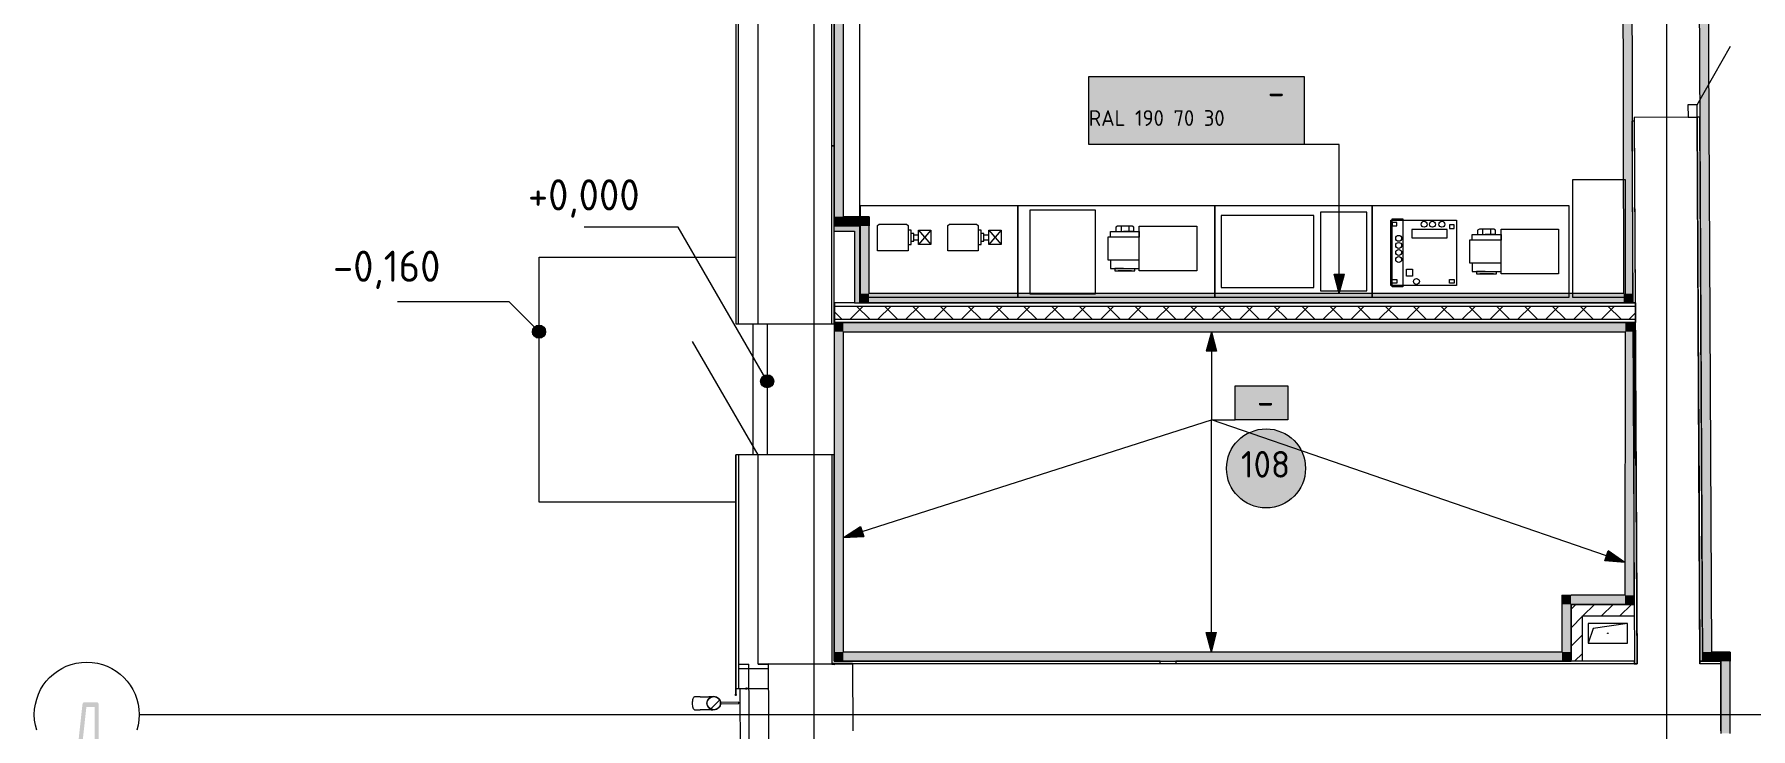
# Model space of a CAD drawing. Header units: millimetres. Extents: x -546 to 1681, y -650 to 1730.
# Drawn here: x 179.2 to 310.1, y 489.3 to 542.2 of the extents above; entities that cross this region are included whole.
import ezdxf

# ---------------------------------------------------------------- set-up
doc = ezdxf.new("R2010")
doc.units = ezdxf.units.MM

msp = doc.modelspace()

# ---------------------------------------------------------------- hatches: boundary and pattern name
at = {"true_color": 0xf1d696}
h = msp.add_hatch(color=41, dxfattribs=at)
h.dxf.hatch_style = 2
h.paths.add_polyline_path([(307.1, 495.14), (306.4, 495.14), (305.63, 646.89), (306.33, 646.89)])
h = msp.add_hatch(color=41, dxfattribs=at)
h.dxf.hatch_style = 2
h.paths.add_polyline_path([(240.9, 528.34), (240.2, 528.34), (240.2, 615.4), (240.9, 615.4)])
h = msp.add_hatch(color=41, dxfattribs=at)
h.dxf.hatch_style = 2
h.paths.add_polyline_path([(300.27, 574.32), (300.97, 574.32), (301.08, 522.47), (300.38, 522.47)])
at = {"true_color": 0xffffff}
h = msp.add_hatch(color=7, dxfattribs=at)
h.dxf.hatch_style = 2
h.paths.add_polyline_path([(259.6, 539.02), (276.02, 539.02), (276.02, 533.85), (259.6, 533.85)])
at = {"true_color": 0x0077b0}
h = msp.add_hatch(color=144, dxfattribs=at)
h.paths.add_polyline_path([(272.78, 537.63), (272.78, 538.43), (272.75, 538.59), (272.66, 538.72), (272.53, 538.81), (272.38, 538.84), (272.22, 538.81), (272.09, 538.72), (272, 538.59), (271.97, 538.43), (271.97, 537.63), (272, 537.47), (272.09, 537.34), (272.22, 537.25), (272.38, 537.22), (272.53, 537.25), (272.66, 537.34), (272.75, 537.47)])
h.paths.add_polyline_path([(272.98, 537.63), (272.97, 537.51), (272.94, 537.39), (272.88, 537.29), (272.8, 537.2), (272.71, 537.12), (272.61, 537.07), (272.5, 537.03), (272.38, 537.02), (272.26, 537.03), (272.14, 537.07), (272.04, 537.12), (271.95, 537.2), (271.87, 537.29), (271.82, 537.39), (271.78, 537.51), (271.77, 537.63), (271.77, 538.43), (271.78, 538.56), (271.82, 538.67), (271.87, 538.77), (271.95, 538.86), (272.04, 538.94), (272.14, 539), (272.26, 539.03), (272.38, 539.04), (272.5, 539.03), (272.61, 539), (272.71, 538.94), (272.81, 538.87), (272.88, 538.77), (272.94, 538.67), (272.97, 538.56), (272.98, 538.43)])
h = msp.add_hatch(color=144, dxfattribs=at)
h.paths.add_polyline_path([(275, 538.03), (275, 537.53), (275.03, 537.41), (275.09, 537.31), (275.19, 537.25), (275.31, 537.22), (275.42, 537.25), (275.52, 537.31), (275.59, 537.41), (275.61, 537.53), (275.61, 537.73), (275.59, 537.84), (275.52, 537.94), (275.42, 538.01), (275.31, 538.03)])
h.paths.add_polyline_path([(275.51, 539.04), (275.58, 539.01), (275.61, 538.94), (275.6, 538.88), (275.56, 538.85), (275.45, 538.81), (275.35, 538.76), (275.25, 538.68), (275.17, 538.58), (275.06, 538.41), (275.01, 538.23), (275.31, 538.23), (275.41, 538.22), (275.5, 538.2), (275.59, 538.15), (275.66, 538.09), (275.73, 538.01), (275.78, 537.92), (275.8, 537.83), (275.81, 537.73), (275.81, 537.53), (275.8, 537.43), (275.77, 537.33), (275.73, 537.25), (275.66, 537.17), (275.59, 537.1), (275.5, 537.06), (275.41, 537.03), (275.31, 537.02), (275.11, 537.06), (274.95, 537.17), (274.88, 537.24), (274.84, 537.33), (274.81, 537.42), (274.8, 537.52), (274.8, 538.13), (274.82, 538.3), (274.86, 538.45), (274.93, 538.6), (275.03, 538.73), (275.21, 538.9), (275.42, 539.02), (275.47, 539.03)])
h = msp.add_hatch(color=144, dxfattribs=at)
h.dxf.hatch_style = 2
h.paths.add_polyline_path([(274.3, 537.52), (273.49, 537.52), (273.41, 537.55), (273.39, 537.63), (273.41, 537.7), (273.49, 537.73), (274.3, 537.73), (274.37, 537.7), (274.4, 537.63), (274.37, 537.55)])
at = {"true_color": 0xf1d696}
h = msp.add_hatch(color=41, dxfattribs=at)
h.dxf.hatch_style = 2
h.paths.add_polyline_path([(240.2, 528.34), (240.9, 528.34), (240.2, 527.64)])
h = msp.add_hatch(color=41, dxfattribs=at)
h.dxf.hatch_style = 2
h.paths.add_polyline_path([(240.9, 528.34), (240.9, 527.64), (240.2, 527.64)])
h = msp.add_hatch(color=7)
h.dxf.hatch_style = 2
h.paths.add_polyline_path([(240.2, 527.24), (240.2, 527.64), (242.15, 527.64), (242.15, 527.24)])
h = msp.add_hatch(color=41, dxfattribs=at)
h.dxf.hatch_style = 2
h.paths.add_polyline_path([(242.15, 528.34), (242.15, 527.64), (240.9, 527.64), (240.9, 528.34)])
h = msp.add_hatch(color=41, dxfattribs=at)
h.dxf.hatch_style = 2
h.paths.add_polyline_path([(242.15, 527.64), (242.85, 528.34), (242.85, 527.64)])
h = msp.add_hatch(color=41, dxfattribs=at)
h.dxf.hatch_style = 2
h.paths.add_polyline_path([(242.15, 528.34), (242.85, 528.34), (242.15, 527.64)])
h = msp.add_hatch(color=41, dxfattribs=at)
h.dxf.hatch_style = 2
h.paths.add_polyline_path([(242.85, 522.47), (242.15, 522.47), (242.15, 527.64), (242.85, 527.64)])
h = msp.add_hatch(color=7)
h.dxf.hatch_style = 2
h.paths.add_polyline_path([(241.75, 527.24), (242.15, 527.24), (242.15, 521.77), (241.75, 521.77)])
at = {"true_color": 0x0077b0}
h = msp.add_hatch(color=144, dxfattribs=at)
h.dxf.hatch_style = 2
h.paths.add_polyline_path([(278.7, 522.47), (278.3, 523.96), (279.1, 523.96)])
at = {"true_color": 0xf1d696}
h = msp.add_hatch(color=41, dxfattribs=at)
h.dxf.hatch_style = 2
h.paths.add_polyline_path([(242.85, 522.47), (242.85, 521.77), (242.15, 521.77)])
h = msp.add_hatch(color=41, dxfattribs=at)
h.dxf.hatch_style = 2
h.paths.add_polyline_path([(242.15, 522.47), (242.85, 522.47), (242.15, 521.77)])
at = {"true_color": 0xd5aaaa}
h = msp.add_hatch(color=9, dxfattribs=at)
h.dxf.hatch_style = 2
h.paths.add_polyline_path([(300.38, 522.47), (300.38, 521.77), (242.85, 521.77), (242.85, 522.47)])
h = msp.add_hatch(color=9, dxfattribs=at)
h.dxf.hatch_style = 2
h.paths.add_polyline_path([(300.38, 522.47), (301.08, 522.47), (301.08, 521.77)])
h = msp.add_hatch(color=9, dxfattribs=at)
h.dxf.hatch_style = 2
h.paths.add_polyline_path([(301.08, 521.77), (300.38, 521.77), (300.38, 522.47)])
h = msp.add_hatch(color=7)
h.dxf.hatch_style = 2
h.paths.add_polyline_path([(218.19, 519.57), (218.04, 519.21), (217.69, 519.07), (217.34, 519.21), (217.19, 519.57), (217.34, 519.92), (217.69, 520.07), (218.04, 519.92)])
at = {"true_color": 0xf1d696}
h = msp.add_hatch(color=41, dxfattribs=at)
h.dxf.hatch_style = 2
h.paths.add_polyline_path([(240.9, 519.57), (240.2, 519.57), (240.2, 520.27)])
h = msp.add_hatch(color=41, dxfattribs=at)
h.dxf.hatch_style = 2
h.paths.add_polyline_path([(240.9, 520.27), (240.9, 519.57), (240.2, 520.27)])
h = msp.add_hatch(color=41, dxfattribs=at)
h.dxf.hatch_style = 2
h.paths.add_polyline_path([(240.9, 495.14), (240.2, 495.14), (240.2, 519.57), (240.9, 519.57)])
h = msp.add_hatch(color=41, dxfattribs=at)
h.dxf.hatch_style = 2
h.paths.add_polyline_path([(240.9, 519.57), (240.9, 520.27), (300.5, 520.27), (300.5, 519.57)])
at = {"true_color": 0x0077b0}
h = msp.add_hatch(color=144, dxfattribs=at)
h.dxf.hatch_style = 2
h.paths.add_polyline_path([(268.95, 519.57), (269.35, 518.08), (268.55, 518.08)])
at = {"true_color": 0xf1d696}
h = msp.add_hatch(color=41, dxfattribs=at)
h.dxf.hatch_style = 2
h.paths.add_polyline_path([(300.5, 519.57), (301.2, 519.57), (301.18, 499.48), (300.48, 499.48)])
h = msp.add_hatch(color=41, dxfattribs=at)
h.dxf.hatch_style = 2
h.paths.add_polyline_path([(300.5, 519.57), (300.5, 520.27), (301.2, 520.27)])
h = msp.add_hatch(color=41, dxfattribs=at)
h.dxf.hatch_style = 2
h.paths.add_polyline_path([(301.2, 520.27), (301.2, 519.57), (300.5, 519.57)])
h = msp.add_hatch(color=7)
h.dxf.hatch_style = 2
h.paths.add_polyline_path([(235.58, 515.79), (235.43, 515.44), (235.08, 515.29), (234.72, 515.44), (234.58, 515.79), (234.72, 516.15), (235.08, 516.29), (235.43, 516.15)])
at = {"true_color": 0xffffff}
h = msp.add_hatch(color=7, dxfattribs=at)
h.dxf.hatch_style = 2
h.paths.add_polyline_path([(270.75, 515.44), (274.79, 515.44), (274.79, 512.85), (270.75, 512.85)])
h = msp.add_hatch(color=7, dxfattribs=at)
h.dxf.hatch_style = 2
h.paths.add_polyline_path([(270.75, 515.44), (274.79, 515.44), (274.79, 512.85), (270.75, 512.85)])
h = msp.add_hatch(color=7, dxfattribs=at)
h.dxf.hatch_style = 2
h.paths.add_polyline_path([(270.75, 515.44), (274.79, 515.44), (274.79, 512.85), (270.75, 512.85)])
h = msp.add_hatch(color=7, dxfattribs=at)
h.dxf.hatch_style = 2
h.paths.add_polyline_path([(270.75, 515.44), (274.79, 515.44), (274.79, 512.85), (270.75, 512.85)])
at = {"true_color": 0x0077b0}
h = msp.add_hatch(color=144, dxfattribs=at)
h.paths.add_polyline_path([(271.96, 514.04), (271.96, 514.85), (271.93, 515.01), (271.85, 515.14), (271.72, 515.22), (271.56, 515.25), (271.4, 515.22), (271.27, 515.14), (271.19, 515.01), (271.16, 514.85), (271.16, 514.04), (271.19, 513.89), (271.27, 513.76), (271.4, 513.67), (271.56, 513.64), (271.72, 513.67), (271.85, 513.76), (271.93, 513.89)])
h.paths.add_polyline_path([(272.16, 514.04), (272.15, 513.92), (272.12, 513.81), (272.06, 513.71), (271.99, 513.61), (271.89, 513.53), (271.79, 513.48), (271.68, 513.45), (271.56, 513.44), (271.44, 513.45), (271.33, 513.48), (271.22, 513.53), (271.13, 513.61), (271.05, 513.71), (271, 513.81), (270.97, 513.92), (270.95, 514.04), (270.95, 514.85), (270.97, 514.97), (271, 515.08), (271.05, 515.18), (271.13, 515.28), (271.22, 515.36), (271.33, 515.41), (271.44, 515.44), (271.56, 515.46), (271.68, 515.44), (271.79, 515.41), (271.9, 515.36), (271.99, 515.28), (272.07, 515.19), (272.12, 515.08), (272.15, 514.97), (272.16, 514.85)])
h = msp.add_hatch(color=144, dxfattribs=at)
h.paths.add_polyline_path([(271.96, 514.04), (271.96, 514.85), (271.93, 515.01), (271.85, 515.14), (271.72, 515.22), (271.56, 515.25), (271.4, 515.22), (271.27, 515.14), (271.19, 515.01), (271.16, 514.85), (271.16, 514.04), (271.19, 513.89), (271.27, 513.76), (271.4, 513.67), (271.56, 513.64), (271.72, 513.67), (271.85, 513.76), (271.93, 513.89)])
h.paths.add_polyline_path([(272.16, 514.04), (272.15, 513.92), (272.12, 513.81), (272.06, 513.71), (271.99, 513.61), (271.89, 513.53), (271.79, 513.48), (271.68, 513.45), (271.56, 513.44), (271.44, 513.45), (271.33, 513.48), (271.22, 513.53), (271.13, 513.61), (271.05, 513.71), (271, 513.81), (270.97, 513.92), (270.95, 514.04), (270.95, 514.85), (270.97, 514.97), (271, 515.08), (271.05, 515.18), (271.13, 515.28), (271.22, 515.36), (271.33, 515.41), (271.44, 515.44), (271.56, 515.46), (271.68, 515.44), (271.79, 515.41), (271.9, 515.36), (271.99, 515.28), (272.07, 515.19), (272.12, 515.08), (272.15, 514.97), (272.16, 514.85)])
h = msp.add_hatch(color=144, dxfattribs=at)
h.paths.add_polyline_path([(271.96, 514.04), (271.96, 514.85), (271.93, 515.01), (271.85, 515.14), (271.72, 515.22), (271.56, 515.25), (271.4, 515.22), (271.27, 515.14), (271.19, 515.01), (271.16, 514.85), (271.16, 514.04), (271.19, 513.89), (271.27, 513.76), (271.4, 513.67), (271.56, 513.64), (271.72, 513.67), (271.85, 513.76), (271.93, 513.89)])
h.paths.add_polyline_path([(272.16, 514.04), (272.15, 513.92), (272.12, 513.81), (272.06, 513.71), (271.99, 513.61), (271.89, 513.53), (271.79, 513.48), (271.68, 513.45), (271.56, 513.44), (271.44, 513.45), (271.33, 513.48), (271.22, 513.53), (271.13, 513.61), (271.05, 513.71), (271, 513.81), (270.97, 513.92), (270.95, 514.04), (270.95, 514.85), (270.97, 514.97), (271, 515.08), (271.05, 515.18), (271.13, 515.28), (271.22, 515.36), (271.33, 515.41), (271.44, 515.44), (271.56, 515.46), (271.68, 515.44), (271.79, 515.41), (271.9, 515.36), (271.99, 515.28), (272.07, 515.19), (272.12, 515.08), (272.15, 514.97), (272.16, 514.85)])
h = msp.add_hatch(color=144, dxfattribs=at)
h.paths.add_polyline_path([(271.96, 514.04), (271.96, 514.85), (271.93, 515.01), (271.85, 515.14), (271.72, 515.22), (271.56, 515.25), (271.4, 515.22), (271.27, 515.14), (271.19, 515.01), (271.16, 514.85), (271.16, 514.04), (271.19, 513.89), (271.27, 513.76), (271.4, 513.67), (271.56, 513.64), (271.72, 513.67), (271.85, 513.76), (271.93, 513.89)])
h.paths.add_polyline_path([(272.16, 514.04), (272.15, 513.92), (272.12, 513.81), (272.06, 513.71), (271.99, 513.61), (271.89, 513.53), (271.79, 513.48), (271.68, 513.45), (271.56, 513.44), (271.44, 513.45), (271.33, 513.48), (271.22, 513.53), (271.13, 513.61), (271.05, 513.71), (271, 513.81), (270.97, 513.92), (270.95, 514.04), (270.95, 514.85), (270.97, 514.97), (271, 515.08), (271.05, 515.18), (271.13, 515.28), (271.22, 515.36), (271.33, 515.41), (271.44, 515.44), (271.56, 515.46), (271.68, 515.44), (271.79, 515.41), (271.9, 515.36), (271.99, 515.28), (272.07, 515.19), (272.12, 515.08), (272.15, 514.97), (272.16, 514.85)])
h = msp.add_hatch(color=144, dxfattribs=at)
h.dxf.hatch_style = 2
h.paths.add_polyline_path([(274.39, 515.11), (274.16, 514.88), (274.08, 514.85), (274.01, 514.87), (273.98, 514.95), (274.01, 515.02), (274.41, 515.42), (274.45, 515.45), (274.49, 515.46), (274.56, 515.43), (274.59, 515.35), (274.59, 513.54), (274.56, 513.46), (274.49, 513.44), (274.41, 513.46), (274.39, 513.54)])
h = msp.add_hatch(color=144, dxfattribs=at)
h.dxf.hatch_style = 2
h.paths.add_polyline_path([(274.39, 515.11), (274.16, 514.88), (274.08, 514.85), (274.01, 514.87), (273.98, 514.95), (274.01, 515.02), (274.41, 515.42), (274.45, 515.45), (274.49, 515.46), (274.56, 515.43), (274.59, 515.35), (274.59, 513.54), (274.56, 513.46), (274.49, 513.44), (274.41, 513.46), (274.39, 513.54)])
h = msp.add_hatch(color=144, dxfattribs=at)
h.dxf.hatch_style = 2
h.paths.add_polyline_path([(274.39, 515.11), (274.16, 514.88), (274.08, 514.85), (274.01, 514.87), (273.98, 514.95), (274.01, 515.02), (274.41, 515.42), (274.45, 515.45), (274.49, 515.46), (274.56, 515.43), (274.59, 515.35), (274.59, 513.54), (274.56, 513.46), (274.49, 513.44), (274.41, 513.46), (274.39, 513.54)])
h = msp.add_hatch(color=144, dxfattribs=at)
h.dxf.hatch_style = 2
h.paths.add_polyline_path([(274.39, 515.11), (274.16, 514.88), (274.08, 514.85), (274.01, 514.87), (273.98, 514.95), (274.01, 515.02), (274.41, 515.42), (274.45, 515.45), (274.49, 515.46), (274.56, 515.43), (274.59, 515.35), (274.59, 513.54), (274.56, 513.46), (274.49, 513.44), (274.41, 513.46), (274.39, 513.54)])
h = msp.add_hatch(color=144, dxfattribs=at)
h.dxf.hatch_style = 2
h.paths.add_polyline_path([(273.48, 513.94), (272.67, 513.94), (272.59, 513.97), (272.57, 514.04), (272.59, 514.12), (272.67, 514.14), (273.48, 514.14), (273.55, 514.12), (273.58, 514.04), (273.55, 513.97)])
h = msp.add_hatch(color=144, dxfattribs=at)
h.dxf.hatch_style = 2
h.paths.add_polyline_path([(273.48, 513.94), (272.67, 513.94), (272.59, 513.97), (272.57, 514.04), (272.59, 514.12), (272.67, 514.14), (273.48, 514.14), (273.55, 514.12), (273.58, 514.04), (273.55, 513.97)])
h = msp.add_hatch(color=144, dxfattribs=at)
h.dxf.hatch_style = 2
h.paths.add_polyline_path([(273.48, 513.94), (272.67, 513.94), (272.59, 513.97), (272.57, 514.04), (272.59, 514.12), (272.67, 514.14), (273.48, 514.14), (273.55, 514.12), (273.58, 514.04), (273.55, 513.97)])
h = msp.add_hatch(color=144, dxfattribs=at)
h.dxf.hatch_style = 2
h.paths.add_polyline_path([(273.48, 513.94), (272.67, 513.94), (272.59, 513.97), (272.57, 514.04), (272.59, 514.12), (272.67, 514.14), (273.48, 514.14), (273.55, 514.12), (273.58, 514.04), (273.55, 513.97)])
at = {"true_color": 0xffffff}
h = msp.add_hatch(color=7, dxfattribs=at)
edge = h.paths.add_edge_path()
edge.add_arc((273.12, 509.15), 3.01, 0, 360)
at = {"true_color": 0x0077b0}
h = msp.add_hatch(color=144, dxfattribs=at)
h.dxf.hatch_style = 2
h.paths.add_polyline_path([(240.9, 503.89), (242.2, 504.72), (242.44, 503.96)])
h = msp.add_hatch(color=144, dxfattribs=at)
h.dxf.hatch_style = 2
h.paths.add_polyline_path([(300.48, 501.98), (298.94, 502.09), (299.2, 502.85)])
at = {"true_color": 0xf1d696}
h = msp.add_hatch(color=41, dxfattribs=at)
h.dxf.hatch_style = 2
h.paths.add_polyline_path([(295.67, 499.48), (296.37, 499.48), (296.37, 498.78)])
h = msp.add_hatch(color=41, dxfattribs=at)
h.dxf.hatch_style = 2
h.paths.add_polyline_path([(295.67, 498.78), (295.67, 499.48), (296.37, 498.78)])
h = msp.add_hatch(color=41, dxfattribs=at)
h.dxf.hatch_style = 2
h.paths.add_polyline_path([(295.67, 498.78), (296.37, 498.78), (296.37, 495.14), (295.67, 495.14)])
h = msp.add_hatch(color=41, dxfattribs=at)
h.dxf.hatch_style = 2
h.paths.add_polyline_path([(300.48, 499.48), (300.48, 498.78), (296.37, 498.78), (296.37, 499.48)])
h = msp.add_hatch(color=41, dxfattribs=at)
h.dxf.hatch_style = 2
h.paths.add_polyline_path([(300.48, 499.48), (301.18, 499.48), (301.18, 498.78)])
h = msp.add_hatch(color=41, dxfattribs=at)
h.dxf.hatch_style = 2
h.paths.add_polyline_path([(300.48, 498.78), (300.48, 499.48), (301.18, 498.78)])
at = {"true_color": 0x0077b0}
h = msp.add_hatch(color=144, dxfattribs=at)
h.dxf.hatch_style = 2
h.paths.add_polyline_path([(268.95, 495.14), (268.55, 496.63), (269.35, 496.63)])
at = {"true_color": 0xf1d696}
h = msp.add_hatch(color=41, dxfattribs=at)
h.dxf.hatch_style = 2
h.paths.add_polyline_path([(240.2, 495.14), (240.9, 495.14), (240.2, 494.44)])
h = msp.add_hatch(color=41, dxfattribs=at)
h.dxf.hatch_style = 2
h.paths.add_polyline_path([(240.9, 495.14), (240.9, 494.44), (240.2, 494.44)])
h = msp.add_hatch(color=41, dxfattribs=at)
h.dxf.hatch_style = 2
h.paths.add_polyline_path([(295.67, 495.14), (295.67, 494.44), (240.9, 494.44), (240.9, 495.14)])
h = msp.add_hatch(color=41, dxfattribs=at)
h.dxf.hatch_style = 2
h.paths.add_polyline_path([(295.67, 495.14), (296.37, 495.14), (296.37, 494.44)])
h = msp.add_hatch(color=41, dxfattribs=at)
h.dxf.hatch_style = 2
h.paths.add_polyline_path([(295.67, 494.44), (295.67, 495.14), (296.37, 494.44)])
h = msp.add_hatch(color=41, dxfattribs=at)
h.dxf.hatch_style = 2
h.paths.add_polyline_path([(307.1, 495.14), (307.1, 494.44), (306.4, 494.44)])
h = msp.add_hatch(color=41, dxfattribs=at)
h.dxf.hatch_style = 2
h.paths.add_polyline_path([(307.1, 495.14), (306.4, 494.44), (306.4, 495.14)])
h = msp.add_hatch(color=41, dxfattribs=at)
h.dxf.hatch_style = 2
h.paths.add_polyline_path([(307.8, 495.14), (307.8, 494.44), (307.1, 494.44), (307.1, 495.14)])
h = msp.add_hatch(color=41, dxfattribs=at)
h.dxf.hatch_style = 2
h.paths.add_polyline_path([(307.8, 494.44), (308.5, 495.14), (308.5, 494.44)])
h = msp.add_hatch(color=41, dxfattribs=at)
h.dxf.hatch_style = 2
h.paths.add_polyline_path([(307.8, 495.14), (308.5, 495.14), (307.8, 494.44)])
h = msp.add_hatch(color=7)
h.dxf.hatch_style = 2
h.paths.add_polyline_path([(240.11, 494.23), (240.13, 494.16), (240.2, 494.14), (240.26, 494.16), (240.29, 494.23), (240.26, 494.3), (240.2, 494.33), (240.13, 494.3)])
h = msp.add_hatch(color=41, dxfattribs=at)
h.dxf.hatch_style = 2
h.paths.add_polyline_path([(308.5, 488.94), (307.8, 488.94), (307.8, 494.44), (308.5, 494.44)])
h = msp.add_hatch(color=7)
h.dxf.hatch_style = 2
h.paths.add_polyline_path([(233.58, 492.36), (233.55, 492.42), (233.49, 492.45), (233.42, 492.42), (233.4, 492.36), (233.42, 492.29), (233.49, 492.26), (233.55, 492.29)])
h = msp.add_hatch(color=7)
h.paths.add_polyline_path([(184.12, 488.13), (184.25, 488.13), (184.32, 488.12), (184.41, 488.06), (184.43, 487.96), (184.43, 487.42), (184.42, 487.34), (184.39, 487.29), (184.34, 487.26), (184.27, 487.24), (184.21, 487.26), (184.16, 487.29), (184.13, 487.34), (184.12, 487.42), (184.12, 487.78), (182.55, 487.78), (182.55, 487.42), (182.54, 487.34), (182.51, 487.29), (182.47, 487.26), (182.4, 487.24), (182.33, 487.26), (182.28, 487.29), (182.25, 487.34), (182.24, 487.42), (182.24, 487.96), (182.27, 488.06), (182.35, 488.12), (182.42, 488.13), (182.55, 488.13), (182.88, 491.15), (182.9, 491.22), (182.93, 491.27), (182.97, 491.3), (183.02, 491.31), (183.96, 491.31), (184.03, 491.3), (184.08, 491.26), (184.11, 491.21), (184.12, 491.13)])
h.paths.add_polyline_path([(183.81, 488.13), (183.81, 490.95), (183.18, 490.95), (182.87, 488.13)])
h = msp.add_hatch(color=7)
h.dxf.hatch_style = 2
h.paths.add_polyline_path([(230.88, 490.66), (230.95, 490.68), (230.97, 490.75), (230.95, 490.81), (230.88, 490.84), (230.87, 490.84), (230.81, 490.81), (230.78, 490.75), (230.81, 490.68), (230.87, 490.66)])
h = msp.add_hatch(color=7)
h.dxf.hatch_style = 2
h.paths.add_polyline_path([(232.69, 491.97), (232.62, 491.95), (232.6, 491.88), (232.62, 491.82), (232.69, 491.79), (232.7, 491.79), (232.76, 491.82), (232.79, 491.88), (232.76, 491.95), (232.7, 491.97)])

# ---------------------------------------------------------------- linework, layer by layer
at = {"color": 7, "lineweight": 0}
for points in [[(238.67, 197.82), (238.67, 729.02)], [(303.67, 197.82), (303.67, 730.15)], [(305.63, 646.89), (306.4, 494.44)], [(307.1, 495.14), (306.33, 646.89)], [(240.2, 615.4), (240.2, 528.34)], [(240.9, 528.34), (240.9, 615.4)], [(242.15, 527.64), (242.15, 616.1)], [(301.08, 522.47), (300.97, 575.02)], [(300.27, 574.32), (300.38, 522.47)], [(232.69, 545.69), (232.69, 520.17)], [(232.7, 545.69), (232.7, 520.17)], [(232.9, 520.17), (232.9, 545.69)], [(234.4, 520.17), (234.4, 545.69)], [(240, 520.17), (240, 545.39)], [(240.2, 533.74), (240.2, 545.39)], [(305.98, 536.88), (308.53, 541.35)], [(305.98, 536.88), (305.28, 536.87)], [(305.28, 536.87), (305.29, 535.92)], [(305.99, 535.93), (305.98, 536.88)], [(301.2, 535.62), (301, 535.62)], [(301, 535.62), (301.08, 521.77)], [(305.29, 535.92), (301.19, 535.9)], [(301.19, 535.9), (301.4, 494.24)], [(301.28, 521.77), (301.2, 535.62)], [(305.29, 535.92), (305.99, 535.93)], [(306.2, 494.24), (305.99, 535.93)], [(306.19, 535.93), (305.99, 535.93)], [(305.99, 535.93), (306.07, 520.17)], [(306.4, 494.44), (306.19, 535.93)], [(240, 533.74), (240.2, 533.74)], [(240.2, 533.74), (240, 533.74)], [(240.2, 520.17), (240.2, 533.74)], [(228.29, 527.55), (221.12, 527.55)], [(235.08, 515.79), (228.29, 527.55)], [(240.2, 527.64), (240.2, 528.34)], [(242.15, 527.64), (240.2, 527.64)], [(240.2, 527.64), (242.15, 527.64)], [(242.85, 528.34), (240.9, 528.34)], [(242.15, 521.77), (242.15, 527.64)], [(242.15, 527.64), (242.15, 521.77)], [(242.85, 528.34), (242.85, 527.64)], [(242.85, 522.47), (242.85, 527.64)], [(240.2, 527.24), (241.75, 527.24)], [(241.75, 527.24), (241.75, 521.77)], [(217.69, 525.25), (232.7, 525.25)], [(217.69, 506.57), (217.69, 525.25)], [(300.38, 522.47), (242.85, 522.47)], [(301.08, 521.77), (301.08, 522.47)], [(215.4, 521.85), (206.9, 521.85)], [(217.69, 519.57), (215.4, 521.85)], [(241.75, 521.77), (240.22, 521.77)], [(240.22, 521.77), (240.22, 520.27)], [(240.22, 521.45), (240.29, 521.52)], [(240.22, 521.52), (301.3, 521.52)], [(240.78, 520.52), (240.22, 521.08)], [(241.41, 520.52), (242.41, 521.52)], [(241.75, 521.77), (242.15, 521.77)], [(242.9, 520.52), (241.9, 521.52)], [(301.3, 521.77), (242.15, 521.77)], [(242.15, 521.77), (242.85, 521.77)], [(242.85, 521.77), (301.08, 521.77)], [(243.53, 520.52), (244.53, 521.52)], [(245.02, 520.52), (244.02, 521.52)], [(245.66, 520.52), (246.66, 521.52)], [(247.15, 520.52), (246.15, 521.52)], [(247.78, 520.52), (248.78, 521.52)], [(249.27, 520.52), (248.27, 521.52)], [(249.9, 520.52), (250.9, 521.52)], [(251.39, 520.52), (250.39, 521.52)], [(252.02, 520.52), (253.02, 521.52)], [(253.51, 520.52), (252.51, 521.52)], [(254.14, 520.52), (255.14, 521.52)], [(255.63, 520.52), (254.63, 521.52)], [(256.26, 520.52), (257.26, 521.52)], [(257.75, 520.52), (256.75, 521.52)], [(258.38, 520.52), (259.38, 521.52)], [(259.87, 520.52), (258.87, 521.52)], [(260.51, 520.52), (261.51, 521.52)], [(262, 520.52), (261, 521.52)], [(262.63, 520.52), (263.63, 521.52)], [(264.12, 520.52), (263.12, 521.52)], [(264.75, 520.52), (265.75, 521.52)], [(266.24, 520.52), (265.24, 521.52)], [(266.87, 520.52), (267.87, 521.52)], [(268.36, 520.52), (267.36, 521.52)], [(268.99, 520.52), (269.99, 521.52)], [(270.48, 520.52), (269.48, 521.52)], [(271.11, 520.52), (272.11, 521.52)], [(272.6, 520.52), (271.6, 521.52)], [(273.23, 520.52), (274.23, 521.52)], [(274.72, 520.52), (273.72, 521.52)], [(275.35, 520.52), (276.35, 521.52)], [(276.84, 520.52), (275.84, 521.52)], [(277.48, 520.52), (278.48, 521.52)], [(278.97, 520.52), (277.97, 521.52)], [(279.6, 520.52), (280.6, 521.52)], [(281.09, 520.52), (280.09, 521.52)], [(281.72, 520.52), (282.72, 521.52)], [(283.21, 520.52), (282.21, 521.52)], [(283.84, 520.52), (284.84, 521.52)], [(285.33, 520.52), (284.33, 521.52)], [(285.96, 520.52), (286.96, 521.52)], [(287.45, 520.52), (286.45, 521.52)], [(288.08, 520.52), (289.08, 521.52)], [(289.57, 520.52), (288.57, 521.52)], [(290.2, 520.52), (291.2, 521.52)], [(291.69, 520.52), (290.69, 521.52)], [(292.32, 520.52), (293.32, 521.52)], [(293.82, 520.52), (292.82, 521.52)], [(294.45, 520.52), (295.45, 521.52)], [(295.94, 520.52), (294.94, 521.52)], [(296.57, 520.52), (297.57, 521.52)], [(298.06, 520.52), (297.06, 521.52)], [(298.69, 520.52), (299.69, 521.52)], [(300.18, 520.52), (299.18, 521.52)], [(300.81, 520.52), (301.26, 520.97)], [(301.08, 521.77), (301.28, 521.77)], [(301.3, 520.27), (301.3, 521.77)], [(232.69, 520.17), (234.4, 520.17)], [(234, 520.17), (234, 510.17)], [(234.4, 520.17), (240, 520.17)], [(235.08, 520.17), (235.08, 510.17)], [(240, 520.17), (240.2, 520.17)], [(240.22, 520.27), (240.2, 520.27)], [(240.2, 520.27), (240.2, 519.57)], [(300.5, 520.27), (240.2, 520.27)], [(240.2, 519.57), (240.2, 495.14)], [(240.22, 520.52), (301.3, 520.52)], [(240.22, 520.27), (301.3, 520.27)], [(240.9, 519.57), (300.5, 519.57)], [(240.9, 495.14), (240.9, 519.57)], [(300.5, 519.57), (300.48, 499.48)], [(301.2, 520.27), (300.5, 520.27)], [(301.27, 520.15), (301.07, 520.15)], [(301.07, 520.15), (301.2, 494.23)], [(301.18, 499.48), (301.2, 520.27)], [(301.4, 494.24), (301.27, 520.15)], [(306.07, 520.17), (306.14, 507.17)], [(234.4, 510.17), (229.4, 518.83)], [(270.11, 509.15), (270.12, 509.46), (270.17, 509.75), (270.24, 510.04), (270.34, 510.32), (270.47, 510.58), (270.62, 510.83), (270.79, 511.06), (270.99, 511.28), (271.2, 511.47), (271.43, 511.65), (271.68, 511.8), (271.95, 511.92), (272.22, 512.02), (272.51, 512.1), (272.81, 512.14), (273.12, 512.16), (273.43, 512.14), (273.73, 512.1), (274.01, 512.02), (274.29, 511.92), (274.55, 511.8), (274.8, 511.65), (275.03, 511.47), (275.25, 511.28), (275.44, 511.06), (275.62, 510.83), (275.77, 510.58), (275.89, 510.32), (275.99, 510.04), (276.07, 509.75), (276.11, 509.46), (276.13, 509.15)], [(234.4, 510.17), (232.69, 510.17)], [(232.69, 510.17), (232.69, 491.88)], [(232.7, 491.88), (232.7, 510.17)], [(232.9, 510.17), (232.9, 492.36)], [(240, 510.17), (234.4, 510.17)], [(234.4, 494.21), (234.4, 510.17)], [(240.2, 510.17), (240, 510.17)], [(240, 510.17), (240, 494.23)], [(240.2, 494.44), (240.2, 510.17)], [(276.13, 509.15), (276.11, 508.84), (276.07, 508.54), (275.99, 508.25), (275.89, 507.98), (275.77, 507.71), (275.62, 507.46), (275.44, 507.23), (275.25, 507.02), (275.03, 506.82), (274.8, 506.65), (274.55, 506.5), (274.29, 506.37), (274.01, 506.27), (273.73, 506.2), (273.43, 506.15), (273.12, 506.14), (272.81, 506.15), (272.51, 506.2), (272.22, 506.27), (271.95, 506.37), (271.68, 506.5), (271.43, 506.65), (271.2, 506.82), (270.99, 507.02), (270.79, 507.23), (270.62, 507.46), (270.47, 507.71), (270.34, 507.98), (270.24, 508.25), (270.17, 508.54), (270.12, 508.84), (270.11, 509.15)], [(232.7, 506.57), (217.69, 506.57)], [(306.14, 507.17), (306.2, 494.44)], [(295.67, 499.48), (296.37, 499.48)], [(295.67, 499.48), (295.67, 495.14)], [(300.48, 499.48), (296.37, 499.48)], [(296.37, 498.78), (296.37, 494.54)], [(301.06, 498.78), (296.37, 498.78)], [(296.37, 495.14), (296.37, 498.78)], [(296.37, 498.78), (301.18, 498.78)], [(301.06, 498.78), (301.18, 498.78)], [(301.18, 498.78), (301.18, 499.48)], [(297.25, 494.44), (297.25, 497.9)], [(297.25, 497.9), (301.18, 497.9)], [(300.68, 497.32), (297.68, 497.32)], [(297.68, 497.32), (297.68, 495.82)], [(300.68, 497.32), (297.68, 497.32)], [(297.68, 497.32), (297.68, 495.82)], [(300.68, 497.32), (298.05, 496.95)], [(300.68, 495.82), (300.68, 497.32)], [(300.68, 495.82), (300.68, 497.32)], [(298.05, 496.95), (297.68, 495.82)], [(299.18, 496.55), (299.15, 496.57), (299.18, 496.6)], [(299.18, 496.55), (299.15, 496.57), (299.16, 496.59)], [(299.18, 496.6), (299.2, 496.57), (299.18, 496.55)], [(299.2, 496.58), (299.18, 496.55)], [(240.2, 494.44), (240.2, 495.14)], [(295.67, 495.14), (240.9, 495.14)], [(296.37, 494.44), (296.37, 495.14)], [(297.68, 495.82), (300.68, 495.82)], [(297.68, 495.82), (300.68, 495.82)], [(308.5, 495.14), (307.1, 495.14)], [(308.5, 495.14), (308.5, 494.44)], [(179.39, 489.18), (179.29, 489.57), (179.23, 489.96), (179.21, 490.37), (179.23, 490.78), (179.29, 491.18), (179.39, 491.56), (179.53, 491.93), (179.69, 492.28), (179.89, 492.61), (180.12, 492.92), (180.38, 493.2), (180.67, 493.46), (180.97, 493.69), (181.3, 493.89), (181.65, 494.06), (182.02, 494.19), (182.4, 494.29), (182.8, 494.35), (183.21, 494.37)], [(183.21, 494.37), (183.62, 494.35), (184.02, 494.29), (184.4, 494.19), (184.77, 494.06), (185.12, 493.89), (185.45, 493.69), (185.76, 493.46), (186.04, 493.2), (186.3, 492.92), (186.53, 492.61), (186.73, 492.28), (186.9, 491.93), (187.03, 491.56), (187.13, 491.18), (187.19, 490.78), (187.21, 490.37), (187.19, 489.96), (187.13, 489.57), (187.03, 489.18)], [(232.9, 494.21), (233.68, 494.21)], [(235.18, 493.86), (232.9, 493.86)], [(233.75, 482.27), (233.68, 494.23)], [(235.18, 494.24), (234.4, 494.23)], [(234.4, 494.21), (235.18, 494.21)], [(235.18, 494.21), (235.18, 494.24)], [(240, 494.21), (235.18, 494.21)], [(235.25, 482.28), (235.18, 494.21)], [(235.18, 492.36), (235.18, 493.86)], [(241.58, 494.28), (240, 494.27)], [(240, 494.23), (240.2, 494.23)], [(240, 494.21), (240, 494.23)], [(265.05, 494.44), (240.2, 494.44)], [(240.2, 494.44), (296.37, 494.44)], [(240.2, 494.24), (241.58, 494.24)], [(241.58, 494.24), (241.58, 494.28)], [(301.4, 494.24), (241.58, 494.24)], [(241.58, 494.24), (241.61, 489.14)], [(265.05, 494.24), (265.05, 494.44)], [(301.2, 494.44), (266.25, 494.44)], [(266.25, 494.44), (266.25, 494.24)], [(296.37, 494.44), (296.37, 494.54)], [(301.2, 494.24), (301.2, 494.44)], [(301.2, 494.23), (301.4, 494.24)], [(306.2, 494.44), (306.4, 494.44)], [(307.8, 494.44), (306.2, 494.44)], [(306.2, 494.44), (306.2, 494.24)], [(307.8, 494.24), (306.2, 494.24)], [(306.4, 494.44), (307.1, 494.44)], [(307.1, 494.44), (307.8, 494.44)], [(307.8, 494.24), (307.8, 494.44)], [(307.8, 494.44), (307.8, 488.94)], [(307.8, 489.14), (307.8, 494.24)], [(308.5, 488.94), (308.5, 494.44)], [(232.7, 492.36), (235.18, 492.36)], [(232.99, 492.35), (233.05, 482.27)], [(233.49, 492.35), (232.99, 492.35)], [(233.69, 492.36), (233.49, 492.36)], [(233.49, 492.36), (233.59, 492.36)], [(229.39, 491.24), (229.4, 491.34), (229.41, 491.43), (229.42, 491.52), (229.44, 491.59), (229.46, 491.65), (229.49, 491.7), (229.52, 491.73), (229.55, 491.74)], [(229.55, 490.74), (229.52, 490.75), (229.49, 490.78), (229.47, 490.82), (229.44, 490.89), (229.42, 490.96), (229.41, 491.04), (229.4, 491.14), (229.39, 491.24)], [(229.97, 491.74), (229.55, 491.74)], [(229.55, 490.74), (229.98, 490.74)], [(229.97, 491.74), (230.03, 491.74)], [(230, 490.74), (229.98, 490.74)], [(230.06, 490.74), (230, 490.74)], [(230.03, 491.74), (230.09, 491.74)], [(230.11, 490.74), (230.06, 490.74)], [(230.09, 491.74), (230.14, 491.74)], [(230.17, 490.74), (230.11, 490.74)], [(230.14, 491.74), (230.19, 491.74)], [(230.22, 490.74), (230.17, 490.74)], [(230.19, 491.74), (230.25, 491.74)], [(230.27, 490.74), (230.22, 490.74)], [(230.25, 491.74), (230.3, 491.74)], [(230.33, 490.74), (230.27, 490.74)], [(230.3, 491.74), (230.35, 491.74)], [(230.37, 490.74), (230.33, 490.74)], [(230.35, 491.74), (230.4, 491.74)], [(230.42, 490.74), (230.37, 490.74)], [(230.4, 491.74), (230.45, 491.74)], [(230.47, 490.74), (230.42, 490.74)], [(230.45, 491.74), (230.49, 491.74)], [(230.52, 490.74), (230.47, 490.74)], [(230.49, 491.24), (230.5, 491.35), (230.53, 491.45), (230.58, 491.54), (230.64, 491.61), (230.72, 491.68), (230.81, 491.73), (230.91, 491.76), (231.01, 491.77), (231.12, 491.76), (231.21, 491.73), (231.3, 491.68), (231.38, 491.62), (231.44, 491.54), (231.49, 491.45), (231.52, 491.35), (231.53, 491.25)], [(230.49, 491.74), (230.54, 491.74)], [(231.53, 491.25), (231.52, 491.14), (231.49, 491.04), (231.44, 490.96), (231.38, 490.88), (231.3, 490.82), (231.21, 490.77), (231.12, 490.74), (231.01, 490.73), (230.91, 490.74), (230.81, 490.77), (230.72, 490.82), (230.65, 490.88), (230.58, 490.95), (230.53, 491.04), (230.5, 491.14), (230.49, 491.24)], [(230.51, 491.24), (230.52, 491.35), (230.55, 491.44), (230.6, 491.53), (230.66, 491.6), (230.73, 491.66), (230.82, 491.71), (230.91, 491.74), (231.01, 491.75), (231.11, 491.74), (231.21, 491.71), (231.29, 491.66), (231.36, 491.6), (231.43, 491.53), (231.47, 491.44), (231.5, 491.35), (231.51, 491.25)], [(231.51, 491.25), (231.5, 491.15), (231.47, 491.05), (231.43, 490.97), (231.37, 490.89), (231.29, 490.83), (231.21, 490.79), (231.11, 490.76), (231.01, 490.75), (230.91, 490.76), (230.82, 490.79), (230.73, 490.83), (230.66, 490.89), (230.6, 490.97), (230.55, 491.05), (230.52, 491.14), (230.51, 491.24)], [(230.56, 490.74), (230.52, 490.74)], [(230.54, 491.74), (230.58, 491.74)], [(230.6, 490.74), (230.56, 490.74)], [(230.58, 491.74), (230.62, 491.74)], [(230.64, 490.74), (230.6, 490.74)], [(230.62, 491.74), (230.66, 491.75)], [(230.68, 490.75), (230.64, 490.74)], [(230.66, 491.75), (230.7, 491.75)], [(230.72, 490.75), (230.68, 490.75)], [(230.7, 491.75), (230.73, 491.75)], [(230.75, 490.75), (230.72, 490.75)], [(230.73, 491.75), (230.77, 491.75)], [(230.79, 490.75), (230.75, 490.75)], [(230.77, 491.75), (230.8, 491.75)], [(230.79, 490.81), (231.46, 491.47)], [(230.82, 490.75), (230.79, 490.75)], [(230.8, 491.75), (230.83, 491.75)], [(230.85, 490.75), (230.82, 490.75)], [(230.83, 491.75), (230.86, 491.75)], [(230.87, 490.75), (230.85, 490.75)], [(230.86, 491.75), (230.88, 491.75)], [(232.91, 491.31), (231.52, 491.3)], [(231.52, 491.2), (232.91, 491.21)], [(232.91, 491.21), (232.91, 491.31)], [(187.21, 490.37), (863.73, 490.37)]]:
    msp.add_lwpolyline(points, dxfattribs=at)
at = {"color": 144, "lineweight": 0, "true_color": 0x0077b0}
for points in [[(259.6, 539.02), (276.02, 539.02)], [(259.6, 533.85), (259.6, 539.02)], [(276.02, 539.02), (276.02, 533.85)], [(276.02, 533.85), (259.6, 533.85)], [(278.7, 533.85), (276.02, 533.85)], [(278.7, 523.96), (278.7, 533.85)], [(278.3, 523.96), (279.1, 523.96)], [(278.7, 522.47), (278.3, 523.96)], [(278.7, 522.47), (279.1, 523.96)], [(268.95, 519.57), (268.55, 518.08)], [(268.95, 519.57), (269.35, 518.08)], [(269.35, 518.08), (268.55, 518.08)], [(268.95, 518.08), (268.95, 512.85)], [(270.75, 515.44), (274.79, 515.44)], [(270.75, 512.85), (270.75, 515.44)], [(270.75, 515.44), (274.79, 515.44)], [(270.75, 512.85), (270.75, 515.44)], [(270.75, 515.44), (274.79, 515.44)], [(270.75, 512.85), (270.75, 515.44)], [(270.75, 515.44), (274.79, 515.44)], [(270.75, 512.85), (270.75, 515.44)], [(274.79, 515.44), (274.79, 512.85)], [(274.79, 515.44), (274.79, 512.85)], [(274.79, 515.44), (274.79, 512.85)], [(274.79, 515.44), (274.79, 512.85)], [(242.32, 504.34), (268.95, 512.85)], [(268.95, 512.85), (270.75, 512.85)], [(268.95, 496.63), (268.95, 512.85)], [(268.95, 512.85), (270.75, 512.85)], [(268.95, 512.85), (270.75, 512.85)], [(299.07, 502.47), (268.95, 512.85)], [(268.95, 512.85), (270.75, 512.85)], [(274.79, 512.85), (270.75, 512.85)], [(274.79, 512.85), (270.75, 512.85)], [(274.79, 512.85), (270.75, 512.85)], [(274.79, 512.85), (270.75, 512.85)], [(240.9, 503.89), (242.2, 504.72)], [(240.9, 503.89), (242.44, 503.96)], [(242.2, 504.72), (242.44, 503.96)], [(298.94, 502.09), (299.2, 502.85)], [(300.48, 501.98), (299.2, 502.85)], [(300.48, 501.98), (298.94, 502.09)], [(268.55, 496.63), (269.35, 496.63)], [(268.95, 495.14), (268.55, 496.63)], [(268.95, 495.14), (269.35, 496.63)]]:
    msp.add_lwpolyline(points, dxfattribs=at)
at = {"color": 253, "lineweight": 0, "true_color": 0x999999}
for points in [[(296.5, 531.18), (300.5, 531.18)], [(296.5, 522.18), (296.5, 531.18)], [(300.5, 531.18), (300.5, 522.18)], [(242.2, 522.18), (242.2, 529.18)], [(242.2, 529.18), (254.2, 529.18)], [(254.2, 529.18), (254.2, 522.18)], [(254.2, 522.18), (254.2, 529.18)], [(254.2, 529.18), (269.2, 529.18)], [(255.13, 522.43), (255.13, 528.86)], [(255.13, 528.86), (260.09, 528.86)], [(260.09, 528.86), (260.09, 522.43)], [(269.2, 522.18), (269.2, 529.18)], [(269.2, 529.18), (281.2, 529.18)], [(269.2, 529.18), (269.2, 522.18)], [(280.8, 528.68), (277.28, 528.68)], [(277.28, 528.68), (277.28, 522.68)], [(280.8, 522.68), (280.8, 528.68)], [(281.2, 529.18), (281.2, 522.18)], [(281.2, 522.18), (281.2, 529.18)], [(281.2, 529.18), (296.2, 529.18)], [(296.2, 529.18), (296.2, 522.18)], [(243.5, 527.66), (243.62, 527.78)], [(243.5, 527.54), (243.5, 527.66)], [(243.5, 525.86), (243.5, 527.54)], [(243.62, 527.78), (245.7, 527.78)], [(245.7, 527.78), (245.82, 527.66)], [(245.82, 527.66), (245.82, 527.54)], [(245.82, 527.54), (245.82, 525.86)], [(248.86, 527.66), (248.98, 527.78)], [(248.86, 527.54), (248.86, 527.66)], [(248.86, 525.86), (248.86, 527.54)], [(248.98, 527.78), (251.05, 527.78)], [(251.05, 527.78), (251.17, 527.66)], [(251.17, 527.66), (251.17, 527.54)], [(251.17, 527.54), (251.17, 525.86)], [(261.8, 527.61), (261.66, 527.53)], [(261.66, 527.53), (261.66, 527.21)], [(262.25, 527.61), (261.8, 527.61)], [(262.06, 527.61), (262.06, 527.21)], [(262.9, 527.61), (262.25, 527.61)], [(262.65, 527.61), (262.65, 527.21)], [(263.04, 527.53), (262.9, 527.61)], [(263.04, 527.21), (263.04, 527.53)], [(263.45, 527.61), (267.85, 527.61)], [(263.45, 524.21), (263.45, 527.61)], [(267.85, 527.61), (267.85, 524.21)], [(276.76, 528.43), (269.7, 528.43)], [(269.7, 528.43), (269.7, 522.93)], [(276.76, 522.93), (276.76, 528.43)], [(282.64, 528.08), (287.64, 528.08)], [(282.64, 523.08), (282.64, 528.08)], [(282.74, 523), (282.74, 528.17)], [(282.74, 528.17), (283.55, 528.17)], [(282.83, 527.9), (282.74, 527.9)], [(282.74, 527.9), (282.74, 527.81)], [(282.74, 527.81), (282.74, 527.72)], [(282.74, 527.72), (282.74, 527.63)], [(282.74, 527.63), (282.83, 527.63)], [(283.01, 527.9), (282.83, 527.9)], [(282.83, 527.63), (283.01, 527.63)], [(283.1, 527.9), (283.01, 527.9)], [(283.01, 527.63), (283.1, 527.63)], [(283.1, 527.81), (283.1, 527.9)], [(283.1, 527.72), (283.1, 527.81)], [(283.1, 527.63), (283.1, 527.72)], [(283.55, 528.17), (283.55, 523)], [(286.92, 527.35), (284.23, 527.35)], [(284.23, 527.35), (284.23, 526.72)], [(286.92, 526.72), (286.92, 527.35)], [(287.19, 527.71), (287.1, 527.71)], [(287.1, 527.71), (287.1, 527.62)], [(287.1, 527.62), (287.1, 527.53)], [(287.1, 527.53), (287.1, 527.44)], [(287.1, 527.44), (287.19, 527.44)], [(287.37, 527.71), (287.19, 527.71)], [(287.19, 527.44), (287.37, 527.44)], [(287.46, 527.71), (287.37, 527.71)], [(287.37, 527.44), (287.46, 527.44)], [(287.46, 527.62), (287.46, 527.71)], [(287.46, 527.53), (287.46, 527.62)], [(287.46, 527.44), (287.46, 527.53)], [(287.64, 528.08), (287.64, 523.08)], [(289.38, 527.38), (289.24, 527.3)], [(289.83, 527.38), (289.38, 527.38)], [(289.63, 527.38), (289.63, 526.98)], [(290.48, 527.38), (289.83, 527.38)], [(290.22, 527.38), (290.22, 526.98)], [(290.62, 527.3), (290.48, 527.38)], [(291.03, 527.38), (295.42, 527.38)], [(291.03, 523.98), (291.03, 527.38)], [(295.42, 527.38), (295.42, 523.98)], [(246.06, 527.3), (245.82, 527.3)], [(245.82, 526.22), (246.06, 526.22)], [(246.06, 526.22), (246.06, 527.3)], [(246.26, 527.06), (246.06, 527.06)], [(246.06, 526.46), (246.26, 526.46)], [(246.26, 526.46), (246.26, 527.06)], [(246.61, 526.94), (246.26, 526.94)], [(246.26, 526.58), (246.61, 526.58)], [(246.61, 527.3), (247.57, 527.3)], [(246.61, 526.22), (246.61, 527.3)], [(247.57, 527.3), (246.61, 526.22)], [(246.61, 527.3), (247.57, 526.22)], [(246.61, 526.58), (246.61, 526.94)], [(247.57, 526.22), (246.61, 526.22)], [(247.57, 527.3), (247.57, 526.22)], [(251.41, 527.3), (251.17, 527.3)], [(251.17, 526.22), (251.41, 526.22)], [(251.41, 526.22), (251.41, 527.3)], [(251.61, 527.06), (251.41, 527.06)], [(251.41, 526.46), (251.61, 526.46)], [(251.61, 526.46), (251.61, 527.06)], [(251.97, 526.94), (251.61, 526.94)], [(251.61, 526.58), (251.97, 526.58)], [(251.97, 527.3), (252.93, 527.3)], [(251.97, 526.22), (251.97, 527.3)], [(252.93, 527.3), (251.97, 526.22)], [(251.97, 527.3), (252.93, 526.22)], [(251.97, 526.58), (251.97, 526.94)], [(252.93, 526.22), (251.97, 526.22)], [(252.93, 527.3), (252.93, 526.22)], [(263.45, 526.77), (261.05, 526.77)], [(261.05, 526.77), (261.05, 525.05)], [(261.25, 526.77), (261.25, 527.21)], [(261.25, 527.21), (263.45, 527.21)], [(261.66, 527.21), (262.25, 527.21)], [(263.04, 527.21), (262.25, 527.21)], [(263.45, 527.21), (263.45, 526.77)], [(284.23, 526.72), (286.92, 526.72)], [(291.03, 526.54), (288.62, 526.54)], [(288.62, 526.54), (288.62, 524.83)], [(288.83, 526.54), (288.83, 526.98)], [(288.83, 526.98), (291.03, 526.98)], [(289.24, 527.3), (289.24, 526.98)], [(289.24, 526.98), (289.83, 526.98)], [(290.62, 526.98), (289.83, 526.98)], [(290.62, 526.98), (290.62, 527.3)], [(291.03, 526.98), (291.03, 526.54)], [(243.5, 525.74), (243.5, 525.86)], [(243.62, 525.74), (243.5, 525.74)], [(245.7, 525.74), (243.62, 525.74)], [(245.82, 525.74), (245.7, 525.74)], [(245.82, 525.86), (245.82, 525.74)], [(248.86, 525.74), (248.86, 525.86)], [(248.98, 525.74), (248.86, 525.74)], [(251.05, 525.74), (248.98, 525.74)], [(251.17, 525.74), (251.05, 525.74)], [(251.17, 525.86), (251.17, 525.74)], [(261.05, 525.05), (263.45, 525.05)], [(261.25, 525.05), (261.25, 524.38)], [(263.45, 524.38), (263.45, 525.05)], [(288.62, 524.83), (291.03, 524.83)], [(288.83, 524.83), (288.83, 524.15)], [(291.03, 524.15), (291.03, 524.83)], [(261.25, 524.38), (263.45, 524.38)], [(262.25, 524.38), (261.6, 524.38)], [(261.6, 524.38), (261.6, 524.21)], [(261.6, 524.21), (262.25, 524.21)], [(262.25, 524.21), (261.83, 524.21)], [(262.25, 524.38), (263.11, 524.38)], [(262.87, 524.21), (262.25, 524.21)], [(262.25, 524.21), (263.11, 524.21)], [(263.11, 524.21), (263.11, 524.38)], [(267.85, 524.21), (263.45, 524.21)], [(282.74, 523.45), (282.74, 523.54)], [(282.74, 523.54), (282.83, 523.54)], [(282.74, 523.36), (282.74, 523.45)], [(282.83, 523.54), (283.01, 523.54)], [(283.01, 523.54), (283.1, 523.54)], [(283.1, 523.54), (283.1, 523.45)], [(283.1, 523.45), (283.1, 523.36)], [(283.82, 523.81), (283.82, 524.35)], [(283.82, 524.35), (284.27, 524.35)], [(284.27, 523.81), (283.82, 523.81)], [(284.27, 524.35), (284.27, 523.81)], [(287.1, 523.45), (287.1, 523.54)], [(287.1, 523.54), (287.19, 523.54)], [(287.1, 523.36), (287.1, 523.45)], [(287.19, 523.54), (287.37, 523.54)], [(287.37, 523.54), (287.46, 523.54)], [(287.46, 523.54), (287.46, 523.45)], [(287.46, 523.45), (287.46, 523.36)], [(288.83, 524.15), (291.03, 524.15)], [(289.83, 524.15), (289.17, 524.15)], [(289.17, 524.15), (289.17, 523.98)], [(289.17, 523.98), (289.83, 523.98)], [(289.83, 523.98), (289.41, 523.98)], [(289.83, 524.15), (290.68, 524.15)], [(290.45, 523.98), (289.83, 523.98)], [(289.83, 523.98), (290.68, 523.98)], [(290.68, 523.98), (290.68, 524.15)], [(295.42, 523.98), (291.03, 523.98)], [(254.2, 522.18), (242.2, 522.18)], [(269.2, 522.18), (254.2, 522.18)], [(260.09, 522.43), (255.13, 522.43)], [(281.2, 522.18), (269.2, 522.18)], [(269.7, 522.93), (276.76, 522.93)], [(277.28, 522.68), (280.8, 522.68)], [(296.2, 522.18), (281.2, 522.18)], [(287.64, 523.08), (282.64, 523.08)], [(282.74, 523.27), (282.74, 523.36)], [(282.83, 523.27), (282.74, 523.27)], [(283.55, 523), (282.74, 523)], [(283.01, 523.27), (282.83, 523.27)], [(283.1, 523.27), (283.01, 523.27)], [(283.1, 523.36), (283.1, 523.27)], [(287.1, 523.27), (287.1, 523.36)], [(287.19, 523.27), (287.1, 523.27)], [(287.37, 523.27), (287.19, 523.27)], [(287.46, 523.27), (287.37, 523.27)], [(287.46, 523.36), (287.46, 523.27)], [(300.5, 522.18), (296.5, 522.18)]]:
    msp.add_lwpolyline(points, dxfattribs=at)
at = {"color": 250, "lineweight": 0, "true_color": 0x353535}
for points in [[(296.37, 498.41), (296.74, 498.78)], [(297.28, 497.9), (298.16, 498.78)], [(298.69, 497.9), (299.57, 498.78)], [(300.1, 497.9), (300.98, 498.78)], [(296.37, 496.99), (297.25, 497.87)], [(296.37, 495.58), (297.25, 496.46)], [(296.64, 494.44), (297.25, 495.04)]]:
    msp.add_lwpolyline(points, dxfattribs=at)
at = {"color": 253, "lineweight": 0, "true_color": 0x999999}
for centre in [(285.17, 527.76), (285.8, 527.76), (286.52, 527.76), (283.23, 526.69), (283.23, 526.15), (283.23, 525.61), (283.23, 525.07), (284.58, 523.4)]:
    msp.add_circle(centre, 0.225, dxfattribs=at)
at = {"color": 7, "lineweight": 0}
for centre in [(217.69, 519.57), (235.08, 515.79)]:
    msp.add_circle(centre, 0.5, dxfattribs=at)

# ---------------------------------------------------------------- texts
at = {"color": 144, "true_color": 0x0077b0, "insert": (259.6, 536.46), "char_height": 1.2, "attachment_point": 1}
msp.add_mtext('{\\fGOSTCommon|b0|i0|c0;RAL 190 70 30}', dxfattribs=at)
at = {"color": 7, "attachment_point": 1}
for s, insert, char_height in [('{\\fGOSTCommon|b0|i0|c0;+0,000}', (216.84, 531.19), 2.3745), ('{\\fGOSTCommon|b0|i0|c0;-0,160}', (201.98, 525.75), 2.3745), ('{\\fGOSTCommon|b0|i0|c0;108}', (271.2, 510.47), 2.0269)]:
    msp.add_mtext(s, dxfattribs=dict(at, insert=insert, char_height=char_height))

doc.saveas('drawing.dxf')
